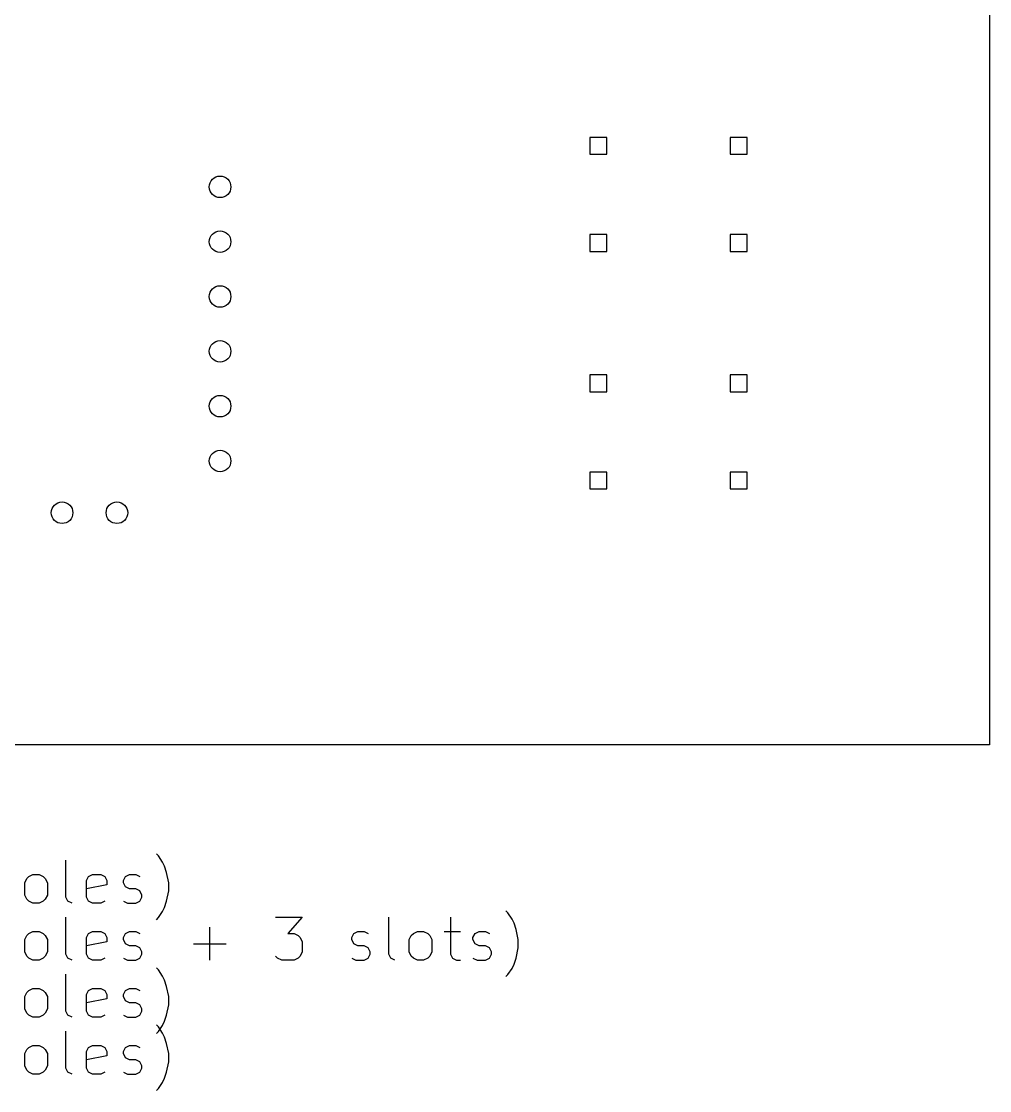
# Model space of a CAD drawing. Extents: x 48.1 to 137.3, y -181.6 to -82.7.
# Drawn here: x 92.48 to 137.32, y -181.6 to -132.06 of the extents above; entities that cross this region are included whole.
import ezdxf

# ---------------------------------------------------------------- set-up
doc = ezdxf.new("R2010")
doc.units = 0
doc.layers.add('BLACK', color=7, linetype='CONTINUOUS')

msp = doc.modelspace()

# ---------------------------------------------------------------- linework, layer by layer
at = {"layer": 'BLACK', "linetype": 'CONTINUOUS'}
for p, q in [((137.325, -82.7), (137.325, -165.575)), ((119.588912, -137.436088), (118.811088, -137.436088)), ((118.811088, -137.436088), (118.811088, -138.213912)), ((119.588912, -138.213912), (119.588912, -137.436088)), ((126.088912, -137.436088), (125.311088, -137.436088)), ((125.311088, -137.436088), (125.311088, -138.213912)), ((126.088912, -138.213912), (126.088912, -137.436088)), ((118.811088, -138.213912), (119.588912, -138.213912)), ((125.311088, -138.213912), (126.088912, -138.213912)), ((119.588912, -141.936088), (118.811088, -141.936088)), ((118.811088, -141.936088), (118.811088, -142.713912)), ((119.588912, -142.713912), (119.588912, -141.936088)), ((126.088912, -141.936088), (125.311088, -141.936088)), ((125.311088, -141.936088), (125.311088, -142.713912)), ((126.088912, -142.713912), (126.088912, -141.936088)), ((118.811088, -142.713912), (119.588912, -142.713912)), ((125.311088, -142.713912), (126.088912, -142.713912)), ((119.588912, -148.436088), (118.811088, -148.436088)), ((118.811088, -148.436088), (118.811088, -149.213912)), ((119.588912, -149.213912), (119.588912, -148.436088)), ((126.088912, -148.436088), (125.311088, -148.436088)), ((125.311088, -148.436088), (125.311088, -149.213912)), ((126.088912, -149.213912), (126.088912, -148.436088)), ((118.811088, -149.213912), (119.588912, -149.213912)), ((125.311088, -149.213912), (126.088912, -149.213912)), ((119.588912, -152.936088), (118.811088, -152.936088)), ((118.811088, -152.936088), (118.811088, -153.713912)), ((119.588912, -153.713912), (119.588912, -152.936088)), ((126.088912, -152.936088), (125.311088, -152.936088)), ((125.311088, -152.936088), (125.311088, -153.713912)), ((126.088912, -153.713912), (126.088912, -152.936088)), ((118.811088, -153.713912), (119.588912, -153.713912)), ((125.311088, -153.713912), (126.088912, -153.713912)), ((137.325, -165.575), (49.1, -165.575)), ((94.539915, -172.629123), (94.539915, -170.914838)), ((98.82563, -170.724361), (98.730392, -170.629123)), ((99.016106, -171.010076), (98.82563, -170.724361)), ((99.111344, -171.200552), (99.016106, -171.010076)), ((99.206582, -171.486266), (99.111344, -171.200552)), ((92.635153, -171.962457), (92.730391, -171.77198)), ((92.730391, -171.77198), (92.825629, -171.676742)), ((92.825629, -171.676742), (93.016105, -171.581504)), ((93.016105, -171.581504), (93.30182, -171.581504)), ((93.30182, -171.581504), (93.492296, -171.676742)), ((93.492296, -171.676742), (93.587534, -171.77198)), ((93.587534, -171.77198), (93.682772, -171.962457)), ((95.492296, -171.867219), (95.587534, -171.676742)), ((95.492296, -172.629123), (95.492296, -171.867219)), ((95.587534, -171.676742), (95.77801, -171.581504)), ((95.77801, -171.581504), (96.158963, -171.581504)), ((96.158963, -171.581504), (96.349439, -171.676742)), ((96.349439, -171.676742), (96.444677, -171.867219)), ((96.444677, -171.867219), (96.444677, -172.057695)), ((97.206582, -171.867219), (97.30182, -171.676742)), ((97.206582, -171.962457), (97.206582, -171.867219)), ((97.30182, -171.676742), (97.492296, -171.581504)), ((97.492296, -171.581504), (97.77801, -171.581504)), ((97.77801, -171.581504), (97.968487, -171.676742)), ((99.30182, -171.962457), (99.206582, -171.486266)), ((92.635153, -172.533885), (92.635153, -171.962457)), ((93.682772, -171.962457), (93.682772, -172.533885)), ((96.444677, -172.057695), (95.492296, -172.248171)), ((97.30182, -172.152933), (97.206582, -171.962457)), ((97.492296, -172.248171), (97.30182, -172.152933)), ((97.77801, -172.248171), (97.492296, -172.248171)), ((97.968487, -172.343409), (97.77801, -172.248171)), ((98.063725, -172.533885), (97.968487, -172.343409)), ((99.206582, -172.8196), (99.30182, -172.343409)), ((99.30182, -172.343409), (99.30182, -171.962457)), ((92.730391, -172.724361), (92.635153, -172.533885)), ((92.825629, -172.8196), (92.730391, -172.724361)), ((93.016105, -172.914838), (92.825629, -172.8196)), ((93.492296, -172.8196), (93.30182, -172.914838)), ((93.587534, -172.724361), (93.492296, -172.8196)), ((93.682772, -172.533885), (93.587534, -172.724361)), ((94.635153, -172.8196), (94.539915, -172.629123)), ((94.825629, -172.914838), (94.635153, -172.8196)), ((95.587534, -172.8196), (95.492296, -172.629123)), ((95.77801, -172.914838), (95.587534, -172.8196)), ((96.349439, -172.8196), (96.158963, -172.914838)), ((97.206582, -172.8196), (97.397058, -172.914838)), ((97.77801, -172.914838), (97.968487, -172.8196)), ((97.968487, -172.8196), (98.063725, -172.629123)), ((98.063725, -172.629123), (98.063725, -172.533885)), ((99.111344, -173.105314), (99.206582, -172.8196)), ((93.30182, -172.914838), (93.016105, -172.914838)), ((96.158963, -172.914838), (95.77801, -172.914838)), ((97.397058, -172.914838), (97.77801, -172.914838)), ((98.82563, -173.581504), (99.016106, -173.29579)), ((99.016106, -173.29579), (99.111344, -173.105314)), ((115.016108, -173.364361), (114.92087, -173.269123)), ((115.206584, -173.650076), (115.016108, -173.364361)), ((94.539915, -175.269123), (94.539915, -173.554838)), ((98.730392, -173.676742), (98.82563, -173.581504)), ((104.254202, -173.554838), (105.492297, -173.554838)), ((105.492297, -173.554838), (104.82563, -174.316742)), ((109.492298, -175.269123), (109.492298, -173.554838)), ((112.349441, -173.554838), (112.349441, -175.269123)), ((115.301822, -173.840552), (115.206584, -173.650076)), ((115.39706, -174.126266), (115.301822, -173.840552)), ((92.730391, -174.41198), (92.825629, -174.316742)), ((92.825629, -174.316742), (93.016105, -174.221504)), ((93.016105, -174.221504), (93.30182, -174.221504)), ((93.30182, -174.221504), (93.492296, -174.316742)), ((93.492296, -174.316742), (93.587534, -174.41198)), ((95.492296, -174.507219), (95.587534, -174.316742)), ((95.587534, -174.316742), (95.77801, -174.221504)), ((95.77801, -174.221504), (96.158963, -174.221504)), ((96.158963, -174.221504), (96.349439, -174.316742)), ((96.349439, -174.316742), (96.444677, -174.507219)), ((97.206582, -174.507219), (97.30182, -174.316742)), ((97.30182, -174.316742), (97.492296, -174.221504)), ((97.492296, -174.221504), (97.77801, -174.221504)), ((97.77801, -174.221504), (97.968487, -174.316742)), ((101.206583, -175.554838), (101.206583, -174.031028)), ((104.82563, -174.316742), (105.111345, -174.316742)), ((105.111345, -174.316742), (105.301821, -174.41198)), ((107.778012, -174.507219), (107.87325, -174.316742)), ((107.87325, -174.316742), (108.063726, -174.221504)), ((108.063726, -174.221504), (108.34944, -174.221504)), ((108.34944, -174.221504), (108.539917, -174.316742)), ((110.539917, -174.41198), (110.635155, -174.316742)), ((110.635155, -174.316742), (110.825631, -174.221504)), ((110.825631, -174.221504), (111.111346, -174.221504)), ((111.111346, -174.221504), (111.301822, -174.316742)), ((111.301822, -174.316742), (111.39706, -174.41198)), ((112.063727, -174.221504), (112.825631, -174.221504)), ((113.39706, -174.507219), (113.492298, -174.316742)), ((113.492298, -174.316742), (113.682774, -174.221504)), ((113.682774, -174.221504), (113.968488, -174.221504)), ((113.968488, -174.221504), (114.158965, -174.316742)), ((115.492298, -174.602457), (115.39706, -174.126266)), ((92.635153, -174.602457), (92.730391, -174.41198)), ((92.635153, -175.173885), (92.635153, -174.602457)), ((93.587534, -174.41198), (93.682772, -174.602457)), ((93.682772, -174.602457), (93.682772, -175.173885)), ((95.492296, -175.269123), (95.492296, -174.507219)), ((96.444677, -174.697695), (95.492296, -174.888171)), ((96.444677, -174.507219), (96.444677, -174.697695)), ((97.206582, -174.602457), (97.206582, -174.507219)), ((97.30182, -174.792933), (97.206582, -174.602457)), ((97.492296, -174.888171), (97.30182, -174.792933)), ((100.444678, -174.792933), (101.968488, -174.792933)), ((105.301821, -174.41198), (105.397059, -174.507219)), ((105.397059, -174.507219), (105.492297, -174.697695)), ((105.492297, -174.697695), (105.492297, -175.173885)), ((107.778012, -174.602457), (107.778012, -174.507219)), ((107.87325, -174.792933), (107.778012, -174.602457)), ((108.063726, -174.888171), (107.87325, -174.792933)), ((110.444679, -174.602457), (110.539917, -174.41198)), ((110.444679, -175.173885), (110.444679, -174.602457)), ((111.39706, -174.41198), (111.492298, -174.602457)), ((111.492298, -174.602457), (111.492298, -175.173885)), ((113.39706, -174.602457), (113.39706, -174.507219)), ((113.492298, -174.792933), (113.39706, -174.602457)), ((113.682774, -174.888171), (113.492298, -174.792933)), ((115.492298, -174.983409), (115.492298, -174.602457)), ((92.730391, -175.364361), (92.635153, -175.173885)), ((92.825629, -175.4596), (92.730391, -175.364361)), ((93.587534, -175.364361), (93.492296, -175.4596)), ((93.682772, -175.173885), (93.587534, -175.364361)), ((94.635153, -175.4596), (94.539915, -175.269123)), ((95.587534, -175.4596), (95.492296, -175.269123)), ((97.77801, -174.888171), (97.492296, -174.888171)), ((97.968487, -174.983409), (97.77801, -174.888171)), ((98.063725, -175.173885), (97.968487, -174.983409)), ((97.968487, -175.4596), (98.063725, -175.269123)), ((98.063725, -175.269123), (98.063725, -175.173885)), ((104.34944, -175.4596), (104.254202, -175.364361)), ((105.397059, -175.364361), (105.301821, -175.4596)), ((105.492297, -175.173885), (105.397059, -175.364361)), ((108.34944, -174.888171), (108.063726, -174.888171)), ((108.539917, -174.983409), (108.34944, -174.888171)), ((108.635155, -175.173885), (108.539917, -174.983409)), ((108.539917, -175.4596), (108.635155, -175.269123)), ((108.635155, -175.269123), (108.635155, -175.173885)), ((109.587536, -175.4596), (109.492298, -175.269123)), ((110.539917, -175.364361), (110.444679, -175.173885)), ((110.635155, -175.4596), (110.539917, -175.364361)), ((111.39706, -175.364361), (111.301822, -175.4596)), ((111.492298, -175.173885), (111.39706, -175.364361)), ((112.349441, -175.269123), (112.444679, -175.4596)), ((113.968488, -174.888171), (113.682774, -174.888171)), ((114.158965, -174.983409), (113.968488, -174.888171)), ((114.254203, -175.173885), (114.158965, -174.983409)), ((114.158965, -175.4596), (114.254203, -175.269123)), ((114.254203, -175.269123), (114.254203, -175.173885)), ((115.39706, -175.4596), (115.492298, -174.983409)), ((93.016105, -175.554838), (92.825629, -175.4596)), ((93.30182, -175.554838), (93.016105, -175.554838)), ((93.492296, -175.4596), (93.30182, -175.554838)), ((94.825629, -175.554838), (94.635153, -175.4596)), ((95.77801, -175.554838), (95.587534, -175.4596)), ((96.158963, -175.554838), (95.77801, -175.554838)), ((96.349439, -175.4596), (96.158963, -175.554838)), ((97.206582, -175.4596), (97.397058, -175.554838)), ((97.397058, -175.554838), (97.77801, -175.554838)), ((97.77801, -175.554838), (97.968487, -175.4596)), ((104.539916, -175.554838), (104.34944, -175.4596)), ((105.111345, -175.554838), (104.539916, -175.554838)), ((105.301821, -175.4596), (105.111345, -175.554838)), ((107.778012, -175.4596), (107.968488, -175.554838)), ((107.968488, -175.554838), (108.34944, -175.554838)), ((108.34944, -175.554838), (108.539917, -175.4596)), ((109.778012, -175.554838), (109.587536, -175.4596)), ((110.825631, -175.554838), (110.635155, -175.4596)), ((111.111346, -175.554838), (110.825631, -175.554838)), ((111.301822, -175.4596), (111.111346, -175.554838)), ((112.444679, -175.4596), (112.635155, -175.554838)), ((112.635155, -175.554838), (112.825631, -175.554838)), ((113.39706, -175.4596), (113.587536, -175.554838)), ((113.587536, -175.554838), (113.968488, -175.554838)), ((113.968488, -175.554838), (114.158965, -175.4596)), ((115.206584, -175.93579), (115.301822, -175.745314)), ((115.301822, -175.745314), (115.39706, -175.4596)), ((94.539915, -177.909123), (94.539915, -176.194838)), ((98.82563, -176.004361), (98.730392, -175.909123)), ((99.016106, -176.290076), (98.82563, -176.004361)), ((99.111344, -176.480552), (99.016106, -176.290076)), ((114.92087, -176.316742), (115.016108, -176.221504)), ((115.016108, -176.221504), (115.206584, -175.93579)), ((92.825629, -176.956742), (93.016105, -176.861504)), ((93.016105, -176.861504), (93.30182, -176.861504)), ((93.30182, -176.861504), (93.492296, -176.956742)), ((95.587534, -176.956742), (95.77801, -176.861504)), ((95.77801, -176.861504), (96.158963, -176.861504)), ((96.158963, -176.861504), (96.349439, -176.956742)), ((97.30182, -176.956742), (97.492296, -176.861504)), ((97.492296, -176.861504), (97.77801, -176.861504)), ((97.77801, -176.861504), (97.968487, -176.956742)), ((99.206582, -176.766266), (99.111344, -176.480552)), ((99.30182, -177.242457), (99.206582, -176.766266)), ((92.635153, -177.242457), (92.730391, -177.05198)), ((92.635153, -177.813885), (92.635153, -177.242457)), ((92.730391, -177.05198), (92.825629, -176.956742)), ((93.492296, -176.956742), (93.587534, -177.05198)), ((93.587534, -177.05198), (93.682772, -177.242457)), ((93.682772, -177.242457), (93.682772, -177.813885)), ((95.492296, -177.147219), (95.587534, -176.956742)), ((95.492296, -177.909123), (95.492296, -177.147219)), ((96.444677, -177.337695), (95.492296, -177.528171)), ((96.349439, -176.956742), (96.444677, -177.147219)), ((96.444677, -177.147219), (96.444677, -177.337695)), ((97.206582, -177.147219), (97.30182, -176.956742)), ((97.206582, -177.242457), (97.206582, -177.147219)), ((97.30182, -177.432933), (97.206582, -177.242457)), ((99.30182, -177.623409), (99.30182, -177.242457)), ((92.730391, -178.004361), (92.635153, -177.813885)), ((93.682772, -177.813885), (93.587534, -178.004361)), ((97.492296, -177.528171), (97.30182, -177.432933)), ((97.77801, -177.528171), (97.492296, -177.528171)), ((97.968487, -177.623409), (97.77801, -177.528171)), ((98.063725, -177.813885), (97.968487, -177.623409)), ((98.063725, -177.909123), (98.063725, -177.813885)), ((99.206582, -178.0996), (99.30182, -177.623409)), ((92.825629, -178.0996), (92.730391, -178.004361)), ((93.016105, -178.194838), (92.825629, -178.0996)), ((93.30182, -178.194838), (93.016105, -178.194838)), ((93.492296, -178.0996), (93.30182, -178.194838)), ((93.587534, -178.004361), (93.492296, -178.0996)), ((94.635153, -178.0996), (94.539915, -177.909123)), ((94.825629, -178.194838), (94.635153, -178.0996)), ((95.587534, -178.0996), (95.492296, -177.909123)), ((95.77801, -178.194838), (95.587534, -178.0996)), ((96.158963, -178.194838), (95.77801, -178.194838)), ((96.349439, -178.0996), (96.158963, -178.194838)), ((97.206582, -178.0996), (97.397058, -178.194838)), ((97.397058, -178.194838), (97.77801, -178.194838)), ((97.77801, -178.194838), (97.968487, -178.0996)), ((97.968487, -178.0996), (98.063725, -177.909123)), ((99.111344, -178.385314), (99.206582, -178.0996)), ((94.539915, -180.549123), (94.539915, -178.834838)), ((98.82563, -178.644361), (98.730392, -178.549123)), ((98.82563, -178.861504), (99.016106, -178.57579)), ((99.016106, -178.930076), (98.82563, -178.644361)), ((99.016106, -178.57579), (99.111344, -178.385314)), ((98.730392, -178.956742), (98.82563, -178.861504)), ((99.111344, -179.120552), (99.016106, -178.930076)), ((99.206582, -179.406266), (99.111344, -179.120552)), ((92.635153, -179.882457), (92.730391, -179.69198)), ((92.730391, -179.69198), (92.825629, -179.596742)), ((92.825629, -179.596742), (93.016105, -179.501504)), ((93.016105, -179.501504), (93.30182, -179.501504)), ((93.30182, -179.501504), (93.492296, -179.596742)), ((93.492296, -179.596742), (93.587534, -179.69198)), ((93.587534, -179.69198), (93.682772, -179.882457)), ((95.492296, -179.787219), (95.587534, -179.596742)), ((95.492296, -180.549123), (95.492296, -179.787219)), ((95.587534, -179.596742), (95.77801, -179.501504)), ((95.77801, -179.501504), (96.158963, -179.501504)), ((96.158963, -179.501504), (96.349439, -179.596742)), ((96.349439, -179.596742), (96.444677, -179.787219)), ((96.444677, -179.787219), (96.444677, -179.977695)), ((97.206582, -179.787219), (97.30182, -179.596742)), ((97.206582, -179.882457), (97.206582, -179.787219)), ((97.30182, -179.596742), (97.492296, -179.501504)), ((97.492296, -179.501504), (97.77801, -179.501504)), ((97.77801, -179.501504), (97.968487, -179.596742)), ((99.30182, -179.882457), (99.206582, -179.406266)), ((92.635153, -180.453885), (92.635153, -179.882457)), ((93.682772, -179.882457), (93.682772, -180.453885)), ((96.444677, -179.977695), (95.492296, -180.168171)), ((97.30182, -180.072933), (97.206582, -179.882457)), ((97.492296, -180.168171), (97.30182, -180.072933)), ((97.77801, -180.168171), (97.492296, -180.168171)), ((97.968487, -180.263409), (97.77801, -180.168171)), ((98.063725, -180.453885), (97.968487, -180.263409)), ((99.206582, -180.7396), (99.30182, -180.263409)), ((99.30182, -180.263409), (99.30182, -179.882457)), ((92.730391, -180.644361), (92.635153, -180.453885)), ((92.825629, -180.7396), (92.730391, -180.644361)), ((93.016105, -180.834838), (92.825629, -180.7396)), ((93.492296, -180.7396), (93.30182, -180.834838)), ((93.587534, -180.644361), (93.492296, -180.7396)), ((93.682772, -180.453885), (93.587534, -180.644361)), ((94.635153, -180.7396), (94.539915, -180.549123)), ((94.825629, -180.834838), (94.635153, -180.7396)), ((95.587534, -180.7396), (95.492296, -180.549123)), ((95.77801, -180.834838), (95.587534, -180.7396)), ((96.349439, -180.7396), (96.158963, -180.834838)), ((97.206582, -180.7396), (97.397058, -180.834838)), ((97.77801, -180.834838), (97.968487, -180.7396)), ((97.968487, -180.7396), (98.063725, -180.549123)), ((98.063725, -180.549123), (98.063725, -180.453885)), ((99.111344, -181.025314), (99.206582, -180.7396)), ((93.30182, -180.834838), (93.016105, -180.834838)), ((96.158963, -180.834838), (95.77801, -180.834838)), ((97.397058, -180.834838), (97.77801, -180.834838)), ((98.82563, -181.501504), (99.016106, -181.21579)), ((99.016106, -181.21579), (99.111344, -181.025314)), ((98.730392, -181.596742), (98.82563, -181.501504))]:
    msp.add_line(p, q, dxfattribs=at)
at = {"layer": 'BLACK'}
for centre in [(101.682, -139.722754), (101.682, -142.262754), (101.682, -144.802754), (101.682, -147.342754), (101.682, -149.882754), (101.682, -152.422754), (94.365, -154.820754), (96.905, -154.820754)]:
    msp.add_circle(centre, 0.5, dxfattribs=at)

doc.saveas('drawing.dxf')
